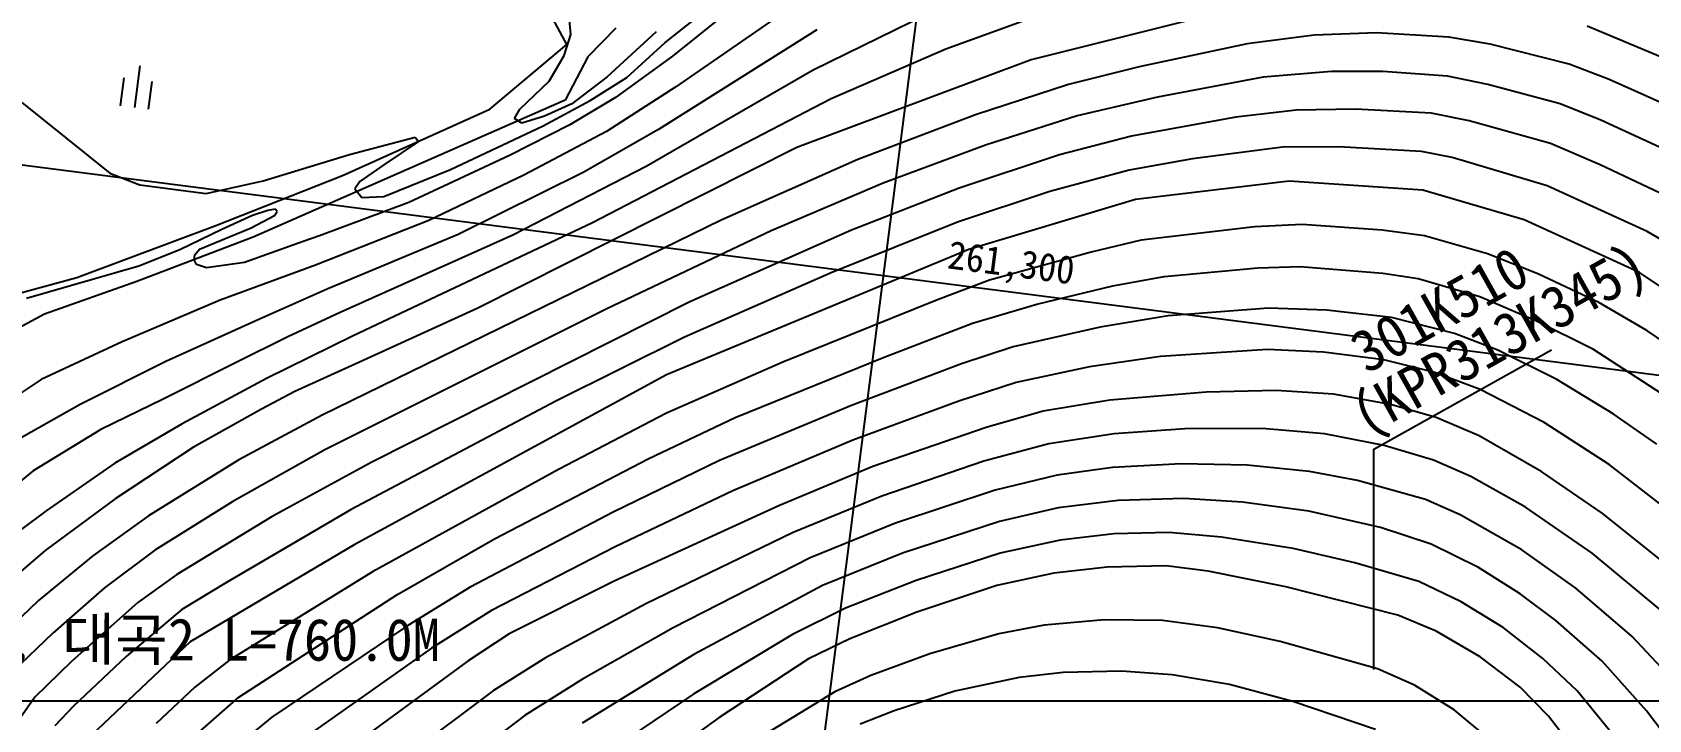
# Model space of a CAD drawing. Header units: millimetres. Extents: x 2406 to 3202, y 1103 to 1810.
# Drawn here: x 2604.5 to 2719.6, y 1483.5 to 1532.5 of the extents above; entities that cross this region are included whole.
import ezdxf
from ezdxf.xclip import XClip

# ---------------------------------------------------------------- set-up
doc = ezdxf.new("R2010")
doc.units = ezdxf.units.MM
doc.header["$LTSCALE"] = 10
doc.header["$MEASUREMENT"] = 0
doc.header["$XCLIPFRAME"] = 2
doc.layers.add('TZ-BASE', color=253, linetype='Continuous')
doc.styles.add('HANA', font='GulimChe.ttf')
doc.styles.get("Standard").update_dxf_attribs({"font": 'GulimChe.ttf'})

# ---------------------------------------------------------------- blocks, each defined once
blk = doc.blocks.new('JD-FHFJ6')
at = {"layer": 'TZ-BASE'}
for p, q in [((135.01, -271.55), (202.46, 253.28)), ((0, 62.83), (280, 26.85)), ((159.51, 56.92, 154), (166.1, 62.13, 154)), ((152.53, 56.8, 153.36), (150.62, 60.37, 153.36)), ((169.8, 60.35, 156), (160.29, 53.78, 156)), ((152.82, 57.5, 153), (152.71, 58.78, 153)), ((164.03, 59.15, 155), (160.07, 55.97, 155)), ((178.27, 58.98, 158), (170.07, 54.96, 158)), ((199.86, 59.27, 160), (185.61, 55.7, 160)), ((156.03, 57.95, 158.48), (154.03, 55.92, 158.48)), ((158.91, 57.7, 153), (155.4, 54.49, 153)), ((170.33, 57.84, 157), (159.07, 50.74, 157)), ((184.96, 58.43, 159), (179.53, 56.45, 159)), ((210.2, 57.62, 161), (205.76, 57.46, 161)), ((215.35, 57.32, 161), (210.2, 57.62, 161)), ((233.45, 54.65, 160), (225.2, 58.11, 160)), ((147.06, 52.18, 153.36), (152.53, 56.8, 153.36)), ((152.35, 56.01, 153), (152.82, 57.5, 153)), ((156.8, 54.45, 154), (159.51, 56.92, 154)), ((179.53, 56.45, 159), (171.36, 52.93, 159)), ((200.99, 56.85, 161), (193.29, 55.19, 161)), ((205.76, 57.46, 161), (200.99, 56.85, 161)), ((218.29, 56.82, 161), (215.35, 57.32, 161)), ((223.93, 55.39, 161), (218.29, 56.82, 161)), ((122.13, 55.28, 153.69), (121.75, 52.3, 153.69)), ((151.27, 54.18, 153), (152.35, 56.01, 153)), ((154.03, 55.92, 158.48), (152.43, 52.83, 158.48)), ((160.07, 55.97, 155), (156, 53.02, 155)), ((185.61, 55.7, 160), (168.92, 49.45, 160)), ((226.78, 54.29, 161), (223.93, 55.39, 161)), ((120.76, 52.43, 153.69), (121.01, 54.42, 153.69)), ((122.74, 52.18, 153.69), (123, 54.16, 153.69)), ((149.18, 52.19, 153), (151.27, 54.18, 153)), ((155.4, 54.49, 153), (152.89, 52.56, 153)), ((154.19, 52.81, 154), (156.8, 54.45, 154)), ((170.07, 54.96, 158), (158.18, 48.09, 158)), ((193.29, 55.19, 161), (188.26, 53.94, 161)), ((202.14, 54.46, 162), (194.6, 53.05, 162)), ((206.99, 54.88, 162), (202.14, 54.46, 162)), ((210.65, 54.86, 162), (206.99, 54.88, 162)), ((215.26, 54.54, 162), (210.65, 54.86, 162)), ((218.13, 53.95, 162), (215.26, 54.54, 162)), ((232.76, 51.62, 161), (226.78, 54.29, 161)), ((156, 53.02, 155), (152.75, 51.06, 155)), ((160.29, 53.78, 156), (155.36, 50.6, 156)), ((188.26, 53.94, 161), (181.63, 51.77, 161)), ((194.6, 53.05, 162), (188.88, 51.71, 162)), ((223.29, 52.56, 162), (218.13, 53.95, 162)), ((113.72, 52.66, 154), (119.98, 47.63, 154)), ((152.43, 52.83, 158.48), (130.2, 43.07, 158.48)), ((136.55, 47.45, 153.36), (147.06, 52.18, 153.36)), ((148.81, 51.53, 153), (149.18, 52.19, 153)), ((150.86, 50.99, 154), (154.19, 52.81, 154)), ((152.89, 52.56, 153), (150.95, 51.68, 153)), ((171.36, 52.93, 159), (154.37, 44.08, 159)), ((204.47, 52.11, 163), (200.18, 51.62, 163)), ((208.71, 52.19, 163), (204.47, 52.11, 163)), ((214.1, 51.89, 163), (208.71, 52.19, 163)), ((216.81, 51.35, 163), (214.1, 51.89, 163)), ((226.17, 51.39, 162), (223.29, 52.56, 162)), ((144.26, 47.89, 154), (150.86, 50.99, 154)), ((152.75, 51.06, 155), (148.45, 48.89, 155)), ((149.33, 51.18, 153), (148.81, 51.53, 153)), ((150.95, 51.68, 153), (149.33, 51.18, 153)), ((159.07, 50.74, 157), (153.7, 47.67, 157)), ((181.63, 51.77, 161), (173.25, 48.61, 161)), ((188.88, 51.71, 162), (182.36, 49.62, 162)), ((200.18, 51.62, 163), (192.74, 50.26, 163)), ((222.59, 49.74, 163), (216.81, 51.35, 163)), ((232.16, 48.65, 162), (226.17, 51.39, 162)), ((137.06, 48.96, 154), (141.73, 50.19, 154)), ((141.98, 49.88, 154), (139.51, 48.22, 154)), ((141.73, 50.19, 154), (141.98, 49.88, 154)), ((155.36, 50.6, 156), (149.47, 47.48, 156)), ((182.36, 49.62, 162), (175.07, 46.92, 162)), ((192.74, 50.26, 163), (187.62, 48.94, 163)), ((207.5, 49.51, 164), (203.51, 49.48, 164)), ((213.4, 49.18, 164), (207.5, 49.51, 164)), ((226.13, 48.23, 163), (222.59, 49.74, 163)), ((130.9, 47.07, 154), (137.06, 48.96, 154)), ((148.45, 48.89, 155), (141.29, 45.53, 155)), ((168.92, 49.45, 160), (146.15, 37.99, 160)), ((173.25, 48.61, 161), (163.53, 44.27, 161)), ((187.62, 48.94, 163), (180.49, 46.56, 163)), ((197.1, 48.64, 164), (192.58, 47.85, 164)), ((203.51, 49.48, 164), (197.1, 48.64, 164)), ((215.6, 48.74, 164), (213.4, 49.18, 164)), ((222.35, 46.73, 164), (215.6, 48.74, 164)), ((119.98, 47.63, 154), (122.13, 46.79, 154)), ((127.55, 43.89, 153.36), (136.55, 47.45, 153.36)), ((139.51, 48.22, 154), (137.8, 47.03, 154)), ((139.5, 45.97, 154), (144.26, 47.89, 154)), ((149.47, 47.48, 156), (142.72, 44.25, 156)), ((153.7, 47.67, 157), (144.8, 43.26, 157)), ((158.18, 48.09, 158), (148.69, 43.2, 158)), ((192.58, 47.85, 164), (186.93, 46.32, 164)), ((231.67, 45.61, 163), (226.13, 48.23, 163)), ((122.13, 46.79, 154), (126.84, 46.18, 154)), ((126.84, 46.18, 154), (130.9, 47.07, 154)), ((137.8, 47.03, 154), (137.45, 46.51, 154)), ((137.45, 46.51, 154), (137.94, 45.89, 154)), ((175.07, 46.92, 162), (167.1, 43.51, 162)), ((180.49, 46.56, 163), (172.81, 43.57, 163)), ((186.93, 46.32, 164), (180.37, 44.13, 164)), ((203.99, 47.05, 165), (193.03, 45.76, 165)), ((213.5, 46.42, 165), (203.99, 47.05, 165)), ((220.72, 44.3, 165), (213.5, 46.42, 165)), ((229.48, 43.47, 164), (222.35, 46.73, 164)), ((131.25, 44.97, 155), (130.16, 44.6, 155)), ((131.77, 45.05, 155), (131.25, 44.97, 155)), ((131.9, 44.89, 155), (131.77, 45.05, 155)), ((141.29, 45.53, 155), (134.93, 43.17, 155)), ((137.94, 45.89, 154), (139.5, 45.97, 154)), ((193.03, 45.76, 165), (181.17, 42.18, 165)), ((117.64, 40.2, 153.36), (127.55, 43.89, 153.36)), ((130.16, 44.6, 155), (127.97, 43.62, 155)), ((130.05, 43.72, 155), (131.72, 44.62, 155)), ((131.72, 44.62, 155), (131.9, 44.89, 155)), ((142.72, 44.25, 156), (134.64, 41.07, 156)), ((163.53, 44.27, 161), (135.11, 30.39, 161)), ((154.37, 44.08, 159), (137.27, 36.02, 159)), ((180.37, 44.13, 164), (171.37, 40.53, 164)), ((201.54, 43.81, 166), (193.43, 42.85, 166)), ((204.9, 43.96, 166), (201.54, 43.81, 166)), ((210.6, 43.56, 166), (204.9, 43.96, 166)), ((228.94, 40.54, 165), (220.72, 44.3, 165)), ((130.2, 43.07, 158.48), (121.92, 39.91, 158.48)), ((127.97, 43.62, 155), (124.97, 42.16, 155)), ((126.38, 42.2, 155), (130.05, 43.72, 155)), ((133.76, 42.76, 155), (129.59, 41.27, 155)), ((134.93, 43.17, 155), (133.76, 42.76, 155)), ((144.8, 43.26, 157), (135.51, 39.39, 157)), ((148.69, 43.2, 158), (136.39, 37.7, 158)), ((167.1, 43.51, 162), (155.38, 37.95, 162)), ((172.81, 43.57, 163), (161.29, 38.45, 163)), ((193.43, 42.85, 166), (189.87, 42, 166)), ((213.61, 43.15, 166), (210.6, 43.56, 166)), ((218.11, 41.87, 166), (213.61, 43.15, 166)), ((231.96, 42.02, 164), (229.48, 43.47, 164)), ((124.97, 42.16, 155), (122.06, 41.01, 155)), ((125.99, 41.44, 155), (126.04, 41.8, 155)), ((126.04, 41.8, 155), (126.38, 42.2, 155)), ((181.17, 42.18, 165), (159.64, 33.26, 165)), ((189.87, 42, 166), (182.63, 39.99, 166)), ((221.7, 40.46, 166), (218.11, 41.87, 166)), ((122.06, 41.01, 155), (114.05, 38.69, 155)), ((126.17, 41.12, 155), (125.99, 41.44, 155)), ((126.88, 40.88, 155), (126.17, 41.12, 155)), ((129.59, 41.27, 155), (126.88, 40.88, 155)), ((134.64, 41.07, 156), (127.84, 38.58, 156)), ((171.37, 40.53, 164), (160.91, 35.93, 164)), ((195.07, 40.26, 167), (201.75, 40.89, 167)), ((201.75, 40.89, 167), (204.76, 40.98, 167)), ((204.76, 40.98, 167), (210.65, 40.5, 167)), ((210.65, 40.5, 167), (213.17, 40.11, 167)), ((226.03, 38.41, 166), (221.7, 40.46, 166)), ((236.66, 35.35, 165), (228.94, 40.54, 165)), ((108.82, 37.78, 153.36), (117.64, 40.2, 153.36)), ((121.92, 39.91, 158.48), (115.35, 37.57, 158.48)), ((135.51, 39.39, 157), (130.38, 37.11, 157)), ((182.63, 39.99, 166), (178.93, 38.61, 166)), ((186.01, 38.29, 167), (191.42, 39.6, 167)), ((191.42, 39.6, 167), (195.07, 40.26, 167)), ((213.17, 40.11, 167), (217.56, 38.84, 167)), ((127.84, 38.58, 156), (120.88, 35.61, 156)), ((161.29, 38.45, 163), (138.6, 27, 163)), ((146.15, 37.99, 160), (138.86, 34.66, 160)), ((178.93, 38.61, 166), (167.93, 34.17, 166)), ((181.43, 36.93, 167), (186.01, 38.29, 167)), ((202.51, 38, 168), (195.37, 37.45, 168)), ((206.65, 37.87, 168), (202.51, 38, 168)), ((217.56, 38.84, 167), (221.6, 37.11, 167)), ((229.46, 36.41, 166), (226.03, 38.41, 166)), ((115.35, 37.57, 158.48), (112.3, 35.93, 158.48)), ((130.38, 37.11, 157), (123.99, 34.21, 157)), ((136.39, 37.7, 158), (132.66, 35.96, 158)), ((155.38, 37.95, 162), (135.31, 27.92, 162)), ((175.13, 34.52, 167), (181.43, 36.93, 167)), ((195.37, 37.45, 168), (190.52, 36.65, 168)), ((211.26, 37.35, 168), (206.65, 37.87, 168)), ((215.75, 36.2, 168), (211.26, 37.35, 168)), ((221.6, 37.11, 167), (225.56, 35.13, 167)), ((132.66, 35.96, 158), (128.99, 34.14, 158)), ((137.27, 36.02, 159), (131.14, 33, 159)), ((160.91, 35.93, 164), (151.76, 31.37, 164)), ((190.52, 36.65, 168), (184.32, 35.25, 168)), ((218.83, 35.01, 168), (215.75, 36.2, 168)), ((233.62, 33.59, 166), (229.46, 36.41, 166)), ((120.88, 35.61, 156), (115.09, 32.92, 156)), ((138.86, 34.66, 160), (137.78, 34.17, 160)), ((184.32, 35.25, 168), (180.64, 34.03, 168)), ((194.82, 34.56, 169), (189.77, 33.82, 169)), ((202.43, 35.06, 169), (194.82, 34.56, 169)), ((206.43, 34.88, 169), (202.43, 35.06, 169)), ((210.72, 34.33, 169), (206.43, 34.88, 169)), ((223.04, 32.93, 168), (218.83, 35.01, 168)), ((225.56, 35.13, 167), (230.96, 31.61, 167)), ((123.99, 34.21, 157), (117.87, 31.13, 157)), ((128.99, 34.14, 158), (123.79, 31.52, 158)), ((137.78, 34.17, 160), (133.17, 32.06, 160)), ((167.93, 34.17, 166), (159.63, 30.52, 166)), ((164.52, 30.21, 167), (175.13, 34.52, 167)), ((180.64, 34.03, 168), (172.8, 31.08, 168)), ((189.77, 33.82, 169), (184.53, 32.71, 169)), ((214.35, 33.42, 169), (210.72, 34.33, 169)), ((217.58, 32.2, 169), (214.35, 33.42, 169)), ((115.09, 32.92, 156), (111.49, 30.52, 156)), ((131.14, 33, 159), (125.14, 29.77, 159)), ((159.64, 33.26, 165), (137.39, 21.14, 165)), ((184.53, 32.71, 169), (180.45, 31.37, 169)), ((227.06, 30.47, 168), (223.04, 32.93, 168)), ((117.87, 31.13, 157), (112.92, 28.33, 157)), ((123.79, 31.52, 158), (119.36, 29.37, 158)), ((133.17, 32.06, 160), (130.79, 30.82, 160)), ((151.76, 31.37, 164), (137.18, 23.66, 164)), ((180.45, 31.37, 169), (172.9, 28.59, 169)), ((191.2, 31.45, 170), (186.46, 30.66, 170)), ((198.06, 32.01, 170), (191.2, 31.45, 170)), ((203.05, 32.14, 170), (198.06, 32.01, 170)), ((207.13, 31.87, 170), (203.05, 32.14, 170)), ((211.19, 31.14, 170), (207.13, 31.87, 170)), ((214.45, 30.22, 170), (211.19, 31.14, 170)), ((222.15, 29.85, 169), (217.58, 32.2, 169)), ((130.79, 30.82, 160), (125.94, 28.1, 160)), ((135.11, 30.39, 161), (129.17, 27.2, 161)), ((159.63, 30.52, 166), (151.95, 26.52, 166)), ((158.32, 27.27, 167), (164.52, 30.21, 167)), ((172.8, 31.08, 168), (163.4, 27.14, 168)), ((186.46, 30.66, 170), (182.4, 29.5, 170)), ((217.52, 28.9, 170), (214.45, 30.22, 170)), ((230.17, 28.31, 168), (227.06, 30.47, 168)), ((119.36, 29.37, 158), (114.54, 26.41, 158)), ((125.14, 29.77, 159), (120.34, 26.95, 159)), ((182.4, 29.5, 170), (174.34, 26.73, 170)), ((191.52, 29.06, 171), (186.86, 28.34, 171)), ((196.55, 29.41, 171), (191.52, 29.06, 171)), ((202.06, 29.43, 171), (196.55, 29.41, 171)), ((206.5, 29.05, 171), (202.06, 29.43, 171)), ((210.75, 28.23, 171), (206.5, 29.05, 171)), ((221.98, 26.35, 170), (217.52, 28.9, 170)), ((226.76, 26.87, 169), (222.15, 29.85, 169)), ((125.94, 28.1, 160), (120.38, 24.43, 160)), ((135.31, 27.92, 162), (128.76, 24.22, 162)), ((172.9, 28.59, 169), (164.35, 25, 169)), ((186.86, 28.34, 171), (182.23, 27.1, 171)), ((214.26, 27.18, 171), (210.75, 28.23, 171)), ((120.34, 26.95, 159), (115.46, 23.57, 159)), ((129.17, 27.2, 161), (122.75, 23.21, 161)), ((138.6, 27, 163), (131.56, 23.15, 163)), ((151.95, 26.52, 166), (138.7, 19.21, 166)), ((147.38, 21.58, 167), (158.32, 27.27, 167)), ((163.4, 27.14, 168), (155.84, 23.46, 168)), ((174.34, 26.73, 170), (167.69, 23.95, 170)), ((182.23, 27.1, 171), (174.96, 24.62, 171)), ((191.4, 26.66, 172), (187.46, 26.11, 172)), ((196.3, 26.92, 172), (191.4, 26.66, 172)), ((200.98, 26.82, 172), (196.3, 26.92, 172)), ((205.42, 26.37, 172), (200.98, 26.82, 172)), ((216.92, 26.02, 171), (214.26, 27.18, 171)), ((230.88, 23.69, 169), (226.76, 26.87, 169)), ((114.54, 26.41, 158), (111.18, 23.69, 158)), ((187.46, 26.11, 172), (183.04, 25.03, 172)), ((208.84, 25.72, 172), (205.42, 26.37, 172)), ((213.69, 24.38, 172), (208.84, 25.72, 172)), ((220.82, 23.83, 171), (216.92, 26.02, 171)), ((226.27, 23.4, 170), (221.98, 26.35, 170)), ((120.38, 24.43, 160), (115.39, 20.75, 160)), ((128.76, 24.22, 162), (123.2, 20.76, 162)), ((164.35, 25, 169), (155.98, 21.01, 169)), ((174.96, 24.62, 171), (168.66, 22.02, 171)), ((183.04, 25.03, 172), (175.95, 22.68, 172)), ((191.8, 24.31, 173), (187.54, 23.79, 173)), ((196.48, 24.45, 173), (191.8, 24.31, 173)), ((200.65, 24.18, 173), (196.48, 24.45, 173)), ((205.38, 23.53, 173), (200.65, 24.18, 173)), ((216.15, 23.29, 172), (213.69, 24.38, 172)), ((115.46, 23.57, 159), (111.35, 20.52, 159)), ((122.75, 23.21, 161), (118.78, 20.37, 161)), ((131.56, 23.15, 163), (124.76, 19.02, 163)), ((137.18, 23.66, 164), (128.29, 18.47, 164)), ((155.84, 23.46, 168), (145.66, 18.13, 168)), ((167.69, 23.95, 170), (155.91, 18.56, 170)), ((187.54, 23.79, 173), (183.35, 22.81, 173)), ((210.48, 22.37, 173), (205.38, 23.53, 173)), ((220.56, 20.79, 172), (216.15, 23.29, 172)), ((225.55, 20.55, 171), (220.82, 23.83, 171)), ((232.23, 18.62, 170), (226.27, 23.4, 170)), ((168.66, 22.02, 171), (158.16, 16.93, 171)), ((175.95, 22.68, 172), (169.87, 20.21, 172)), ((183.35, 22.81, 173), (176.44, 20.56, 173)), ((191.5, 21.92, 174), (187.67, 21.48, 174)), ((195.44, 22.01, 174), (191.5, 21.92, 174)), ((199.16, 21.69, 174), (195.44, 22.01, 174)), ((214.1, 21.19, 173), (210.48, 22.37, 173)), ((115.39, 20.75, 160), (112.14, 17.97, 160)), ((123.2, 20.76, 162), (119.62, 18.08, 162)), ((137.39, 21.14, 165), (125.71, 14.24, 165)), ((140.42, 17.59, 167), (147.38, 21.58, 167)), ((155.98, 21.01, 169), (147.17, 16.47, 169)), ((187.67, 21.48, 174), (183.41, 20.54, 174)), ((204.27, 20.88, 174), (199.16, 21.69, 174)), ((208.66, 19.87, 174), (204.27, 20.88, 174)), ((217.46, 19.52, 173), (214.1, 21.19, 173)), ((224.39, 18.06, 172), (220.56, 20.79, 172)), ((118.78, 20.37, 161), (114.92, 17.18, 161)), ((169.87, 20.21, 172), (160.1, 15.23, 172)), ((176.44, 20.56, 173), (170.75, 18.25, 173)), ((183.41, 20.54, 174), (177.42, 18.61, 174)), ((195.22, 19.64, 175), (191.03, 19.54, 175)), ((198.22, 19.27, 175), (195.22, 19.64, 175)), ((213.22, 18.52, 174), (208.66, 19.87, 174)), ((230.47, 16.46, 171), (225.55, 20.55, 171)), ((124.76, 19.02, 163), (121.98, 17.03, 163)), ((128.29, 18.47, 164), (125.11, 16.53, 164)), ((138.7, 19.21, 166), (128.54, 12.95, 166)), ((155.91, 18.56, 170), (148.44, 14.79, 170)), ((177.42, 18.61, 174), (172.39, 16.62, 174)), ((187.22, 19.12, 175), (183.17, 18.25, 175)), ((191.03, 19.54, 175), (187.22, 19.12, 175)), ((203.74, 18.14, 175), (198.22, 19.27, 175)), ((216.23, 17.09, 174), (213.22, 18.52, 174)), ((220.44, 17.66, 173), (217.46, 19.52, 173)), ((119.62, 18.08, 162), (115.92, 14.86, 162)), ((129.17, 10.28, 167), (140.42, 17.59, 167)), ((145.66, 18.13, 168), (141.21, 15.39, 168)), ((170.75, 18.25, 173), (161.59, 13.33, 173)), ((183.17, 18.25, 175), (177.47, 16.34, 175)), ((211.71, 16.14, 175), (203.74, 18.14, 175)), ((222.98, 15.76, 173), (220.44, 17.66, 173)), ((228.4, 14.61, 172), (224.39, 18.06, 172)), ((114.92, 17.18, 161), (111.9, 14.31, 161)), ((121.98, 17.03, 163), (117.27, 12.84, 163)), ((125.11, 16.53, 164), (121.15, 13.18, 164)), ((147.17, 16.47, 169), (142.9, 13.77, 169)), ((158.16, 16.93, 171), (151.02, 13.09, 171)), ((172.39, 16.62, 174), (168.61, 14.75, 174)), ((177.47, 16.34, 175), (172.7, 14.44, 175)), ((214.45, 14.99, 175), (211.71, 16.14, 175)), ((219.22, 15.26, 174), (216.23, 17.09, 174)), ((141.21, 15.39, 168), (131.54, 8.87, 168)), ((160.1, 15.23, 172), (153.66, 11.57, 172)), ((186.54, 15.42, 176), (183.3, 14.79, 176)), ((190.83, 15.8, 176), (186.54, 15.42, 176)), ((194.95, 15.75, 176), (190.83, 15.8, 176)), ((198.88, 15.23, 176), (194.95, 15.75, 176)), ((203.35, 14.25, 176), (198.88, 15.23, 176)), ((217.58, 13.17, 175), (214.45, 14.99, 175)), ((222.04, 13.05, 174), (219.22, 15.26, 174)), ((226.26, 12.85, 173), (222.98, 15.76, 173)), ((115.92, 14.86, 162), (113.06, 12.09, 162)), ((125.71, 14.24, 165), (118.2, 7.12, 165)), ((148.44, 14.79, 170), (145.52, 12.87, 170)), ((168.61, 14.75, 174), (161.58, 10.53, 174)), ((172.7, 14.44, 175), (169.74, 13.02, 175)), ((183.3, 14.79, 176), (178.38, 13.38, 176)), ((210.27, 12.31, 176), (203.35, 14.25, 176)), ((231.89, 10.89, 172), (228.4, 14.61, 172)), ((117.27, 12.84, 163), (114.65, 10.3, 163)), ((121.15, 13.18, 164), (117.4, 9.65, 164)), ((128.54, 12.95, 166), (126.04, 11, 166)), ((142.9, 13.77, 169), (133.04, 6.83, 169)), ((145.52, 12.87, 170), (134.8, 5.04, 170)), ((151.02, 13.09, 171), (147.32, 10.76, 171)), ((161.59, 13.33, 173), (153.64, 8.43, 173)), ((169.74, 13.02, 175), (163.38, 8.84, 175)), ((178.38, 13.38, 176), (174.19, 11.83, 176)), ((220.42, 11.01, 175), (217.58, 13.17, 175)), ((224.49, 10.73, 174), (222.04, 13.05, 174)), ((229.42, 9.32, 173), (226.26, 12.85, 173)), ((153.66, 11.57, 172), (149.58, 9, 172)), ((174.19, 11.83, 176), (171.62, 10.68, 176)), ((184.76, 11.7, 177), (180.18, 10.71, 177)), ((187.88, 12.05, 177), (184.76, 11.7, 177)), ((192.03, 12.13, 177), (187.88, 12.05, 177)), ((195.65, 11.87, 177), (192.03, 12.13, 177)), ((199.74, 11.18, 177), (195.65, 11.87, 177)), ((212.9, 11.14, 176), (210.27, 12.31, 176)), ((126.04, 11, 166), (123.3, 8.42, 166)), ((147.32, 10.76, 171), (138.32, 4.05, 171)), ((161.58, 10.53, 174), (153.54, 5.1, 174)), ((171.62, 10.68, 176), (165.12, 6.71, 176)), ((180.18, 10.71, 177), (175.86, 9.32, 177)), ((204.25, 9.98, 177), (199.74, 11.18, 177)), ((215.73, 9.38, 176), (212.9, 11.14, 176)), ((222.45, 8.93, 175), (220.42, 11.01, 175)), ((227.23, 7.4, 174), (224.49, 10.73, 174)), ((280, 10), (111.81, 10)), ((280, 10), (111.81, 10)), ((114.65, 10.3, 163), (111.84, 6.29, 163)), ((117.4, 9.65, 164), (116.07, 8.24, 164)), ((126.22, 7.67, 167), (129.17, 10.28, 167)), ((175.86, 9.32, 177), (173.43, 8.37, 177)), ((210.13, 7.98, 177), (204.25, 9.98, 177)), ((218.14, 7.38, 176), (215.73, 9.38, 176)), ((235.01, 2.01, 173), (229.42, 9.32, 173)), ((131.54, 8.87, 168), (129.15, 6.91, 168)), ((149.58, 9, 172), (141.82, 3.14, 172)), ((163.38, 8.84, 175), (154.16, 2.2, 175)), ((224.65, 6.09, 175), (222.45, 8.93, 175))]:
    blk.add_line(p, q, dxfattribs=at)
at = {"layer": 'TZ-BASE', "style": 'HANA'}
for s, height, rotation, p in [('261,300', 2, 352.6776, (179.58, 40.85)), ('T. 대곡2 L=760.0M', 3, 359.902, (110.77, 12.93))]:
    blk.add_text(s, height=height, rotation=rotation, dxfattribs=at).set_placement(p)

msp = doc.modelspace()

# ---------------------------------------------------------------- linework, layer by layer
at = {"layer": 'TZ-BASE', "flags": 128}
msp.add_lwpolyline([(2700.05, 1487.05), (2700.05, 1502.75), (2712.71, 1509.84)], dxfattribs=at)

# ---------------------------------------------------------------- block references
at = {"layer": 'TZ-BASE'}
ref = msp.add_blockref('JD-FHFJ6', (2490.05, 1474.8), dxfattribs=at)
XClip(ref).set_block_clipping_path([(-0.0000000004, -75), (700.0000000006, 75.0000000039)])

# ---------------------------------------------------------------- texts
for s, p in [('(KPR313K345)', (2699.54, 1503.61)), ('301K510', (2699.54, 1508.09))]:
    msp.add_text(s, height=3, rotation=29.2387, dxfattribs=at).set_placement(p)

doc.saveas('drawing.dxf')
